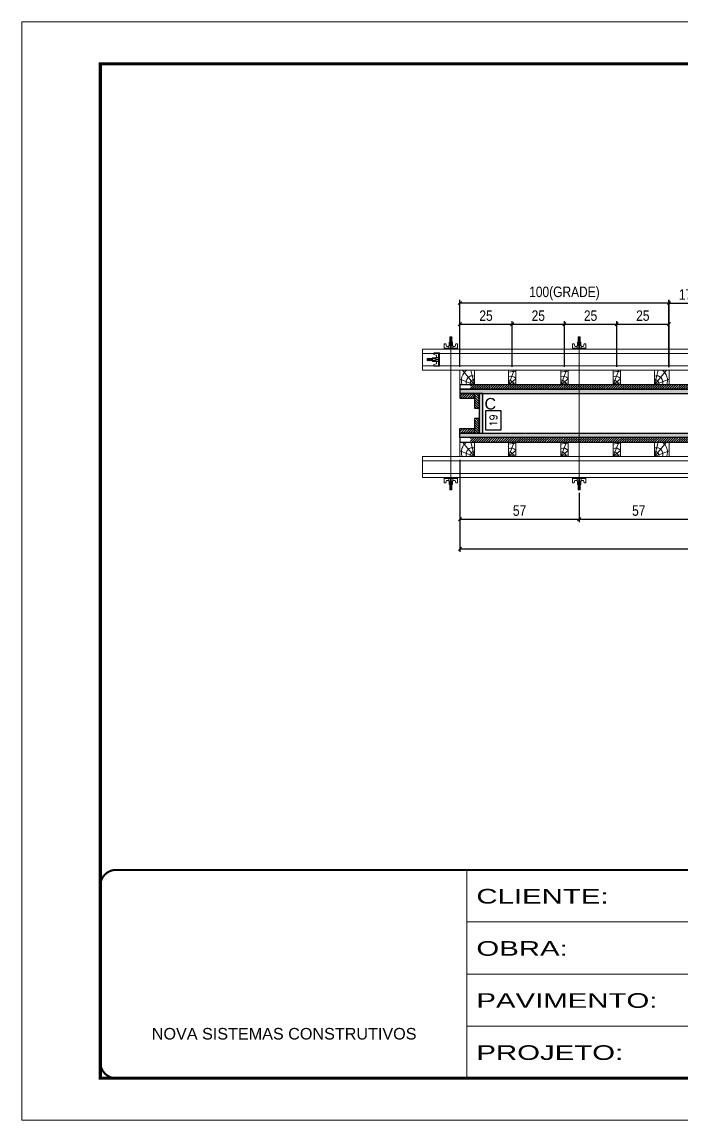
# Model space of a CAD drawing. Extents: x 14400 to 24104, y -21631 to 6985.
# Drawn here: x 17597 to 18227, y -957 to 93 of the extents above; entities that cross this region are included whole.
import ezdxf
from ezdxf.enums import TextEntityAlignment as Align

# ---------------------------------------------------------------- set-up
doc = ezdxf.new("R2010")
doc.units = 0
doc.linetypes.add('CONTINUO', pattern=[0])
doc.linetypes.add('DASHED', pattern=[0.75, 0.5, -0.25])
for name, color, linetype in [('CHAPA', 1, 'Continuous'), ('COTA', 241, 'Continuous'), ('SARRAFO', 251, 'Continuous'), ('TEXTO_GERAL', 7, 'Continuous')]:
    doc.layers.add(name, color=color, linetype=linetype)
for name, color, linetype, lineweight in [('Folhas', 255, 'Continuous', 9), ('Hachura', 251, 'Continuous', 9), ('Madeira', 126, 'Continuous', 18), ('Perfil Metálico', 224, 'Continuous', 18), ('SARRAFO DE PRESSAO', 251, 'DASHED', 9)]:
    doc.layers.add(name, color=color, linetype=linetype, lineweight=lineweight)
doc.styles.add('ARIAL', font='arial.ttf')
doc.styles.add('COTA TECNICA 2X', font='techl___.ttf', dxfattribs={"height": 10})
doc.styles.add('ROMANS', font='romans.shx')
doc.styles.add('Tecnologia', font='')
doc.styles.get('Tecnologia').set_extended_font_data('Forgotten Futurist')
doc.dimstyles.new('SECAO PILAR', dxfattribs={"dimtxt": 10, "dimasz": 3, "dimexe": 3, "dimexo": 3, "dimgap": 3, "dimtad": 1, "dimdec": 1, "dimlfac": 0.5, "dimzin": 12, "dimdsep": 46, "dimtxsty": 'COTA TECNICA 2X', "dimblk1": 'OBLIQUE', "dimblk2": 'OBLIQUE', "dimsah": 1, "dimcen": 0.9, "dimclrd": 256, "dimclre": 256, "dimclrt": 256, "dimadec": 1, "dimazin": 3, "dimtfac": 1, "dimtdec": 1, "dimtmove": 0, "dimatfit": 3, "dimfxl": 1, "dimtolj": 1, "dimtzin": 12, "dimarcsym": 0})
doc.dimstyles.new('SECÇÃO 2', dxfattribs={"dimtxt": 7, "dimasz": 6, "dimexe": 0.18, "dimexo": 2, "dimgap": -4, "dimtad": 3, "dimdec": 1, "dimlfac": 0.5, "dimzin": 12, "dimdsep": 46, "dimtxsty": 'ROMANS', "dimblk": 'ARCHTICK', "dimcen": 0.09, "dimse1": 1, "dimse2": 1, "dimsd1": 1, "dimsd2": 1, "dimclrd": 180, "dimclre": 5, "dimclrt": 1, "dimadec": 0, "dimazin": 3, "dimtfac": 1, "dimtdec": 1, "dimtofl": 0, "dimtmove": 0, "dimatfit": 3, "dimldrblk": 'ARCHTICK', "dimfxl": 1, "dimtolj": 1, "dimtzin": 0, "dimarcsym": 0})
pattern_1 = [(225, (8892.0154, -23191.3835), (1.12253202, -1.12253202), [])]

# ---------------------------------------------------------------- blocks, each defined once
blk = doc.blocks.new('9999999999')
at = {"color": 30, "linetype": 'CONTINUO'}
for p, q in [((98564.6, 34230.2), (98564.6, 34429.4)), ((98564.6, 34379.6), (99584, 34379.6)), ((98564.6, 34329.8), (99488, 34329.8)), ((98564.6, 34280), (99488, 34280))]:
    blk.add_line(p, q, dxfattribs=at)
at = {"color": 30, "linetype": 'CONTINUO', "const_width": 2}
blk.add_lwpolyline([(99584, 34230.2), (99584, 34414.4, 0.414214), (99569, 34429.4), (98229, 34429.4, 0.414214), (98214, 34414.4), (98214, 34245.2, 0.414214), (98229, 34230.2), (99584, 34230.2)], format="xyb", dxfattribs=at)
at = {"layer": 'Folhas'}
blk.add_lwpolyline([(98139, 34190.2), (99624, 34190.2), (99624, 35240.2), (98139, 35240.2)], close=True, dxfattribs=at)
at = {"layer": 'Folhas', "color": 30, "const_width": 3}
blk.add_lwpolyline([(98214, 34230.2), (99584, 34230.2), (99584, 35200.2), (98214, 35200.2)], close=True, dxfattribs=at)
at = {"color": 7, "linetype": 'Continuous', "ltscale": 5, "style": 'ARIAL'}
blk.add_text('NOVA SISTEMAS CONSTRUTIVOS', height=11.059, dxfattribs=at).set_placement((98263.2, 34267.2))
at = {"layer": 'Folhas', "color": 7, "style": 'Tecnologia', "width": 1.5}
for s, p in [('CLIENTE:', (98573.7, 34397.2)), ('OBRA:', (98573.7, 34347.3)), ('PAVIMENTO:', (98573.7, 34297.5)), ('PROJETO:', (98573.7, 34247.7))]:
    blk.add_text(s, height=14, dxfattribs=at).set_placement(p)
blk = doc.blocks.new('*D1178')
at = {"layer": 'COTA', "color": 180, "lineweight": -2, "transparency": 16777216}
for p, q in [((18055.4, -278.7), (18040.4, -278.7)), ((18040.4, -278.7), (18040.4, -296.7)), ((18055.4, -296.7), (18055.4, -278.7)), ((18040.4, -296.7), (18055.4, -296.7))]:
    blk.add_line(p, q, dxfattribs=at)
at = {"layer": 'Defpoints', "color": 0, "transparency": 16777216}
for p in [(18055.3, -262), (18055.3, -300), (18059.4, -300)]:
    blk.add_point(p, dxfattribs=at)
at = {"layer": 'COTA', "color": 1, "transparency": 16777216, "insert": (18047.9, -287.7), "char_height": 7, "attachment_point": 5, "rotation": 90, "style": 'ROMANS'}
blk.add_mtext('\\A1;19', dxfattribs=at)
blk = doc.blocks.new('_ArchTick')
at = {"color": 0, "linetype": 'ByBlock', "const_width": 0.15}
blk.add_lwpolyline([(-0.5, -0.5), (0.5, 0.5)], dxfattribs=at)
blk = doc.blocks.new('*D1179')
at = {"layer": 'COTA', "color": 180, "lineweight": -2, "transparency": 16777216}
for p, q in [((18354.4, -281), (18328.7, -281)), ((18328.7, -281), (18328.7, -296)), ((18354.4, -296), (18354.4, -281)), ((18328.7, -296), (18354.4, -296))]:
    blk.add_line(p, q, dxfattribs=at)
at = {"layer": 'Defpoints', "color": 0, "transparency": 16777216}
for p in [(18038, -300), (18676, -300), (18676, -300)]:
    blk.add_point(p, dxfattribs=at)
at = {"layer": 'COTA', "color": 1, "transparency": 16777216, "insert": (18341.6, -288.5), "char_height": 7, "attachment_point": 5, "style": 'ROMANS'}
blk.add_mtext('\\A1;319', dxfattribs=at)
blk = doc.blocks.new('_Oblique')
at = {"color": 0, "linetype": 'ByBlock', "lineweight": -2}
blk.add_line((-0.5, -0.5), (0.5, 0.5), dxfattribs=at)
blk = doc.blocks.new('*D1180')
at = {"layer": 'COTA', "lineweight": -2, "transparency": 16777216}
for p, q in [((18016, -325.4), (18016, -413.5)), ((18698, -325.3), (18698, -413.5)), ((18016, -410.5), (18698, -410.5))]:
    blk.add_line(p, q, dxfattribs=at)
at = {"layer": 'Defpoints', "color": 0, "transparency": 16777216}
for p in [(18016, -322.4), (18698, -322.3), (18698, -410.5)]:
    blk.add_point(p, dxfattribs=at)
at = {"layer": 'COTA', "lineweight": -2, "transparency": 16777216, "xscale": 3, "yscale": 3, "zscale": 3, "rotation": 180}
blk.add_blockref('_Oblique', (18016, -410.5), dxfattribs=at)
at = {"layer": 'COTA', "lineweight": -2, "transparency": 16777216, "xscale": 3, "yscale": 3, "zscale": 3}
blk.add_blockref('_Oblique', (18698, -410.5), dxfattribs=at)
at = {"layer": 'COTA', "transparency": 16777216, "insert": (18357, -402.3), "char_height": 10, "attachment_point": 5, "style": 'COTA TECNICA 2X'}
blk.add_mtext('\\A1;341 - PAINEL', dxfattribs=at)
blk = doc.blocks.new('*D1181')
at = {"layer": 'COTA', "lineweight": -2, "transparency": 16777216}
for p, q in [((18016, -325.4), (18016, -385.1)), ((18130, -357.1), (18130, -385.1)), ((18016, -382.1), (18130, -382.1))]:
    blk.add_line(p, q, dxfattribs=at)
at = {"layer": 'Defpoints', "color": 0, "transparency": 16777216}
for p in [(18016, -322.4), (18130, -354.1), (18130, -382.1)]:
    blk.add_point(p, dxfattribs=at)
at = {"layer": 'COTA', "lineweight": -2, "transparency": 16777216, "xscale": 3, "yscale": 3, "zscale": 3, "rotation": 180}
blk.add_blockref('_Oblique', (18016, -382.1), dxfattribs=at)
at = {"layer": 'COTA', "lineweight": -2, "transparency": 16777216, "xscale": 3, "yscale": 3, "zscale": 3}
blk.add_blockref('_Oblique', (18130, -382.1), dxfattribs=at)
at = {"layer": 'COTA', "transparency": 16777216, "insert": (18073, -374), "char_height": 10, "attachment_point": 5, "style": 'COTA TECNICA 2X'}
blk.add_mtext('\\A1;57', dxfattribs=at)
blk = doc.blocks.new('C')
at = {"layer": 'Hachura', "color": 0}
for p, q in [((0, 3.22), (0, -3.22)), ((0.45, 3.22), (0, 3.22)), ((0.46, 3.16), (0, 3.16)), ((0.46, 3.05), (0, 3.05)), ((0.46, 2.88), (0, 2.88)), ((0, 2.75), (0, -1.16)), ((0.46, 2.65), (0, 2.65)), ((0.46, 2.23), (0, 2.23)), ((0.46, 1.51), (0, 1.51)), ((0.39, 0.49), (0.17, 0.49)), ((0.45, -3.23), (0.45, 3.22)), ((0.45, 3.22), (2.58, 3.22)), ((1.74, 0.97), (0.45, 0.97)), ((1.45, 0.1), (0.45, 0.1)), ((1.35, 1.94), (1.35, 0.96)), ((2.58, 2.39), (1.47, 2.09)), ((1.74, -0.97), (1.74, 0.97)), ((1.74, 0.97), (1.74, 0.84)), ((1.74, 0.97), (1.74, 0.84)), ((1.74, 0.84), (3.35, 0.84)), ((3.35, 0.45), (1.74, 0.45)), ((2.58, 3.22), (2.58, 2.39)), ((3.32, 0.84), (3.32, -0.84)), ((3.35, 0.84), (3.35, -0.84)), ((3.68, 0.45), (3.35, 0.45)), ((3.84, -0.52), (3.35, 0.45)), ((3.35, 0.06), (3.67, -0.57)), ((3.68, 0.45), (4.16, -0.52)), ((3.72, 0.5), (4.25, -0.57)), ((4.37, -0.55), (3.83, 0.53)), ((4.15, 0.45), (3.93, 0.45)), ((4.42, -0.52), (3.93, 0.45)), ((4.15, 0.45), (4.26, 0.45)), ((4.26, 0.45), (4.74, -0.52)), ((4.3, 0.5), (4.83, -0.57)), ((4.95, -0.55), (4.41, 0.53)), ((4.51, 0.45), (4.84, 0.45)), ((5, -0.52), (4.51, 0.45)), ((4.84, 0.45), (5.32, -0.52)), ((4.88, 0.5), (5.41, -0.57)), ((5.53, -0.55), (4.99, 0.53)), ((5.58, -0.52), (5.09, 0.45)), ((5.42, 0.45), (5.09, 0.45)), ((5.58, -0.52), (5.09, 0.45)), ((5.42, 0.45), (5.74, -0.19)), ((5.46, 0.5), (5.74, -0.07)), ((5.74, 0.19), (5.57, 0.53)), ((5.74, 0.32), (5.68, 0.45)), ((5.68, 0.45), (5.74, 0.45)), ((5.74, 0.45), (5.9, 0.29)), ((5.74, 0.45), (5.74, -0.52)), ((5.9, -0.36), (5.9, 0.29)), ((0.45, 0), (0, 0)), ((0.46, -1.52), (0, -1.52)), ((0.46, -2.23), (0, -2.23)), ((0.46, -2.65), (0, -2.65)), ((0.46, -2.88), (0, -2.88)), ((0.46, -3.05), (0, -3.05)), ((0.46, -3.16), (0, -3.16)), ((0, -3.22), (2.57, -3.22)), ((0.08, -0.48), (0.29, -0.48)), ((0.29, -0.48), (0.4, -0.48)), ((0.45, 0), (0.45, -0.97)), ((0.45, -0.16), (1.45, -0.16)), ((0.45, -0.65), (0.45, -0.32)), ((0.45, -3.23), (0.45, -0.65)), ((0.45, -0.97), (1.74, -0.97)), ((1.35, -1.94), (1.35, -0.97)), ((2.58, -2.39), (1.47, -2.1)), ((3.35, -0.32), (1.74, -0.32)), ((3.35, -0.84), (1.74, -0.84)), ((2.58, -3.23), (2.58, -2.39)), ((3.35, -0.07), (3.58, -0.52)), ((3.35, -0.52), (3.58, -0.52)), ((3.84, -0.52), (4.16, -0.52)), ((4.42, -0.52), (4.74, -0.52)), ((4.63, -0.52), (4.74, -0.52)), ((5, -0.52), (5.32, -0.52)), ((5.58, -0.52), (5.74, -0.52)), ((5.74, -0.52), (5.9, -0.36)), ((5.74, -0.52), (5.74, -0.52))]:
    blk.add_line(p, q, dxfattribs=at)
for centre, radius, start, end in [((1.52, 1.94), 0.161, 104.7436, 180), ((1.44, -0.03), 0.129, 272.695, 87.305), ((3.81, 0.39), 0.143, 25.5688, 154.4312), ((4.39, 0.39), 0.143, 25.5688, 154.4312), ((4.97, 0.39), 0.143, 25.5688, 154.4312), ((5.55, 0.39), 0.143, 25.5688, 154.4312), ((0.17, -0.37), 0.174, 221.744, 317.8592), ((1.52, -1.94), 0.161, 180, 255.2564), ((3.71, -0.4), 0.174, 222.1408, 318.256), ((4.29, -0.4), 0.174, 222.1408, 318.256), ((4.87, -0.4), 0.174, 222.1408, 318.256), ((5.45, -0.4), 0.174, 222.1408, 318.256), ((5.61, -0.4), 0.174, 317.8592, 318.256)]:
    blk.add_arc(centre, radius, start, end, dxfattribs=at)
blk = doc.blocks.new('*D1184')
at = {"layer": 'COTA', "lineweight": -2, "transparency": 16777216}
for p, q in [((18130, -357.1), (18130, -385.1)), ((18244, -357.1), (18244, -385.1)), ((18130, -382.1), (18244, -382.1))]:
    blk.add_line(p, q, dxfattribs=at)
at = {"layer": 'Defpoints', "color": 0, "transparency": 16777216}
for p in [(18130, -354.1), (18244, -354.1), (18244, -382.1)]:
    blk.add_point(p, dxfattribs=at)
at = {"layer": 'COTA', "lineweight": -2, "transparency": 16777216, "xscale": 3, "yscale": 3, "zscale": 3, "rotation": 180}
blk.add_blockref('_Oblique', (18130, -382.1), dxfattribs=at)
at = {"layer": 'COTA', "lineweight": -2, "transparency": 16777216, "xscale": 3, "yscale": 3, "zscale": 3}
blk.add_blockref('_Oblique', (18244, -382.1), dxfattribs=at)
at = {"layer": 'COTA', "transparency": 16777216, "insert": (18187, -374), "char_height": 10, "attachment_point": 5, "style": 'COTA TECNICA 2X'}
blk.add_mtext('\\A1;57', dxfattribs=at)
blk = doc.blocks.new('PONTALETE')
at = {"layer": 'Madeira'}
for q in [(2.71, 7), (7, 5.76), (7, 1.74)]:
    blk.add_line((0, 0), q, dxfattribs=at)
blk.add_lwpolyline([(0, 0), (7, 0), (7, 7), (0, 7)], close=True, dxfattribs=at)
for centre, radius, start, end in [((2.04, 0.06), 6.23, 37.2818, 109.0913), ((1.09, 0.9), 3.19, 343.603, 109.9847), ((-0.21, -0.78), 3.09, 14.6322, 86.0383)]:
    blk.add_arc(centre, radius, start, end, dxfattribs=at)
blk = doc.blocks.new('MEIO PONTALETE')
at = {"layer": 'Madeira'}
for q in [(2.71, 7), (3.5, 2.88), (3.5, 0.87)]:
    blk.add_line((0, 0), q, dxfattribs=at)
blk.add_lwpolyline([(0, 0), (3.5, 0), (3.5, 7), (0, 7)], close=True, dxfattribs=at)
for centre, radius, start, end in [((2.04, 0.06), 6.23, 76.4499, 109.0913), ((1.09, 0.9), 3.19, 40.9063, 109.9847), ((-0.21, -0.78), 3.09, 14.6322, 86.0383)]:
    blk.add_arc(centre, radius, start, end, dxfattribs=at)
blk = doc.blocks.new('*D1185')
at = {"layer": 'COTA', "lineweight": -2, "transparency": 16777216}
for p, q in [((18015.9, -236.6), (18015.9, -192.7)), ((18015.9, -195.7), (18065.9, -195.7)), ((18065.9, -236.6), (18065.9, -192.7))]:
    blk.add_line(p, q, dxfattribs=at)
at = {"layer": 'Defpoints', "color": 0, "transparency": 16777216}
for p in [(18065.9, -195.7), (18015.9, -239.6), (18065.9, -239.6)]:
    blk.add_point(p, dxfattribs=at)
at = {"layer": 'COTA', "lineweight": -2, "transparency": 16777216, "xscale": 3, "yscale": 3, "zscale": 3, "rotation": 180}
blk.add_blockref('_Oblique', (18015.9, -195.7), dxfattribs=at)
at = {"layer": 'COTA', "lineweight": -2, "transparency": 16777216, "xscale": 3, "yscale": 3, "zscale": 3}
blk.add_blockref('_Oblique', (18065.9, -195.7), dxfattribs=at)
at = {"layer": 'COTA', "transparency": 16777216, "insert": (18040.9, -187.6), "char_height": 10, "attachment_point": 5, "style": 'COTA TECNICA 2X'}
blk.add_mtext('\\A1;25', dxfattribs=at)
blk = doc.blocks.new('*D1186')
at = {"layer": 'COTA', "lineweight": -2, "transparency": 16777216}
for p, q in [((18015.9, -236.6), (18015.9, -172.5)), ((18215.9, -175.5), (18015.9, -175.5)), ((18215.9, -236.7), (18215.9, -172.5))]:
    blk.add_line(p, q, dxfattribs=at)
at = {"layer": 'Defpoints', "color": 0, "transparency": 16777216}
for p in [(18015.9, -175.5), (18015.9, -239.6), (18215.9, -239.7)]:
    blk.add_point(p, dxfattribs=at)
at = {"layer": 'COTA', "lineweight": -2, "transparency": 16777216, "xscale": 3, "yscale": 3, "zscale": 3, "rotation": 180}
blk.add_blockref('_Oblique', (18015.9, -175.5), dxfattribs=at)
at = {"layer": 'COTA', "lineweight": -2, "transparency": 16777216, "xscale": 3, "yscale": 3, "zscale": 3}
blk.add_blockref('_Oblique', (18215.9, -175.5), dxfattribs=at)
at = {"layer": 'COTA', "transparency": 16777216, "insert": (18115.9, -166.3), "char_height": 10, "attachment_point": 5, "style": 'COTA TECNICA 2X'}
blk.add_mtext('\\A1;100(GRADE)', dxfattribs=at)
blk = doc.blocks.new('*D1187')
at = {"layer": 'COTA', "lineweight": -2, "transparency": 16777216}
for p, q in [((18065.9, -236.6), (18065.9, -192.7)), ((18065.9, -195.7), (18115.9, -195.7)), ((18115.9, -236.6), (18115.9, -192.7))]:
    blk.add_line(p, q, dxfattribs=at)
at = {"layer": 'Defpoints', "color": 0, "transparency": 16777216}
for p in [(18115.9, -195.7), (18065.9, -239.6), (18115.9, -239.6)]:
    blk.add_point(p, dxfattribs=at)
at = {"layer": 'COTA', "lineweight": -2, "transparency": 16777216, "xscale": 3, "yscale": 3, "zscale": 3, "rotation": 180}
blk.add_blockref('_Oblique', (18065.9, -195.7), dxfattribs=at)
at = {"layer": 'COTA', "lineweight": -2, "transparency": 16777216, "xscale": 3, "yscale": 3, "zscale": 3}
blk.add_blockref('_Oblique', (18115.9, -195.7), dxfattribs=at)
at = {"layer": 'COTA', "transparency": 16777216, "insert": (18090.9, -187.6), "char_height": 10, "attachment_point": 5, "style": 'COTA TECNICA 2X'}
blk.add_mtext('\\A1;25', dxfattribs=at)
blk = doc.blocks.new('*D1188')
at = {"layer": 'COTA', "lineweight": -2, "transparency": 16777216}
for p, q in [((18115.9, -236.6), (18115.9, -192.7)), ((18115.9, -195.7), (18165.9, -195.7)), ((18165.9, -236.6), (18165.9, -192.7))]:
    blk.add_line(p, q, dxfattribs=at)
at = {"layer": 'Defpoints', "color": 0, "transparency": 16777216}
for p in [(18165.9, -195.7), (18115.9, -239.6), (18165.9, -239.6)]:
    blk.add_point(p, dxfattribs=at)
at = {"layer": 'COTA', "lineweight": -2, "transparency": 16777216, "xscale": 3, "yscale": 3, "zscale": 3, "rotation": 180}
blk.add_blockref('_Oblique', (18115.9, -195.7), dxfattribs=at)
at = {"layer": 'COTA', "lineweight": -2, "transparency": 16777216, "xscale": 3, "yscale": 3, "zscale": 3}
blk.add_blockref('_Oblique', (18165.9, -195.7), dxfattribs=at)
at = {"layer": 'COTA', "transparency": 16777216, "insert": (18140.9, -187.6), "char_height": 10, "attachment_point": 5, "style": 'COTA TECNICA 2X'}
blk.add_mtext('\\A1;25', dxfattribs=at)
blk = doc.blocks.new('*D1189')
at = {"layer": 'COTA', "lineweight": -2, "transparency": 16777216}
for p, q in [((18165.9, -236.6), (18165.9, -192.7)), ((18165.9, -195.7), (18215.9, -195.7)), ((18215.9, -236.6), (18215.9, -192.7))]:
    blk.add_line(p, q, dxfattribs=at)
at = {"layer": 'Defpoints', "color": 0, "transparency": 16777216}
for p in [(18215.9, -195.7), (18165.9, -239.6), (18215.9, -239.6)]:
    blk.add_point(p, dxfattribs=at)
at = {"layer": 'COTA', "lineweight": -2, "transparency": 16777216, "xscale": 3, "yscale": 3, "zscale": 3, "rotation": 180}
blk.add_blockref('_Oblique', (18165.9, -195.7), dxfattribs=at)
at = {"layer": 'COTA', "lineweight": -2, "transparency": 16777216, "xscale": 3, "yscale": 3, "zscale": 3}
blk.add_blockref('_Oblique', (18215.9, -195.7), dxfattribs=at)
at = {"layer": 'COTA', "transparency": 16777216, "insert": (18190.9, -187.6), "char_height": 10, "attachment_point": 5, "style": 'COTA TECNICA 2X'}
blk.add_mtext('\\A1;25', dxfattribs=at)
blk = doc.blocks.new('*D1190')
at = {"layer": 'COTA', "lineweight": -2, "transparency": 16777216}
for p, q in [((18216, -236.7), (18216, -172.5)), ((18216, -175.5), (18251, -175.5)), ((18251, -236.6), (18251, -172.5))]:
    blk.add_line(p, q, dxfattribs=at)
at = {"layer": 'Defpoints', "color": 0, "transparency": 16777216}
for p in [(18251, -175.5), (18216, -239.7), (18251, -239.6)]:
    blk.add_point(p, dxfattribs=at)
at = {"layer": 'COTA', "lineweight": -2, "transparency": 16777216, "xscale": 3, "yscale": 3, "zscale": 3, "rotation": 180}
blk.add_blockref('_Oblique', (18216, -175.5), dxfattribs=at)
at = {"layer": 'COTA', "lineweight": -2, "transparency": 16777216, "xscale": 3, "yscale": 3, "zscale": 3}
blk.add_blockref('_Oblique', (18251, -175.5), dxfattribs=at)
at = {"layer": 'COTA', "transparency": 16777216, "insert": (18236.5, -167.4), "char_height": 10, "attachment_point": 5, "style": 'COTA TECNICA 2X'}
blk.add_mtext('\\A1;17.5', dxfattribs=at)

msp = doc.modelspace()

# ---------------------------------------------------------------- hatches: boundary and pattern name
at = {"layer": 'Hachura'}
h = msp.add_hatch(color=256, dxfattribs=at)
h.dxf.hatch_style = 1
h.paths.add_polyline_path([(18697.97, -261.98), (18697.97, -257.98), (18015.97, -257.98), (18015.97, -261.98)])
h = msp.add_hatch(dxfattribs=at)
h.set_pattern_fill('ANSI31', color=256, scale=0.5, angle=180, style=0)
h.set_pattern_definition(pattern_1)
h.paths.add_polyline_path([(18029.97, -261.98), (18029.97, -266.38), (18015.97, -266.38), (18015.97, -261.98)])
h = msp.add_hatch(dxfattribs=at)
h.set_pattern_fill('ANSI31', color=256, scale=0.5, angle=180, style=0)
h.set_pattern_definition([(225, (8914.0154, -23182.9835), (1.12253202, -1.12253202), [])])
h.paths.add_polyline_path([(18687.95, -253.58), (18687.97, -257.98), (18025.97, -257.98), (18025.97, -253.58)])
h = msp.add_hatch(dxfattribs=at)
h.set_pattern_fill('ANSI31', color=256, scale=0.5, angle=270, style=0)
h.set_pattern_definition([(315, (40925.7754, -9764.9272), (1.12253202, 1.12253202), [])])
h.paths.add_polyline_path([(18034.37, -275.98), (18029.97, -275.98), (18029.97, -261.98), (18034.37, -261.98)])
h = msp.add_hatch(color=256, dxfattribs=at)
h.dxf.hatch_style = 1
h.paths.add_polyline_path([(18034.37, -299.98), (18037.97, -299.98), (18037.97, -261.98), (18034.37, -261.98)])
h = msp.add_hatch(dxfattribs=at)
h.set_pattern_fill('ANSI31', color=256, scale=0.5, angle=270, style=0)
h.set_pattern_definition([(315, (40925.7754, -9788.9272), (1.12253202, 1.12253202), [])])
h.paths.add_polyline_path([(18034.37, -299.98), (18029.97, -299.98), (18029.97, -285.98), (18034.37, -285.98)])
h = msp.add_hatch(dxfattribs=at)
h.set_pattern_fill('ANSI31', color=256, scale=0.5, angle=180, style=0)
h.set_pattern_definition(pattern_1)
h.paths.add_polyline_path([(18029.97, -299.98), (18029.97, -295.58), (18015.97, -295.58), (18015.97, -299.98)])
h = msp.add_hatch(color=256, dxfattribs=at)
h.dxf.hatch_style = 1
h.paths.add_polyline_path([(18697.97, -299.98), (18697.97, -303.98), (18015.97, -303.98), (18015.97, -299.98)])
h = msp.add_hatch(dxfattribs=at)
h.set_pattern_fill('ANSI31', color=256, scale=0.5, angle=180, style=0)
h.set_pattern_definition([(225, (8914.0154, -23233.3835), (1.12253202, -1.12253202), [])])
h.paths.add_polyline_path([(18687.97, -308.25), (18687.95, -303.98), (18025.97, -303.98), (18025.97, -303.97), (18025.97, -303.98), (18025.97, -308.38)])

# ---------------------------------------------------------------- linework, layer by layer
at = {"layer": 'CHAPA'}
for points in [[(18697.97, -261.98), (18697.97, -257.98), (18015.97, -257.98), (18015.97, -261.98)], [(18034.37, -299.98), (18037.97, -299.98), (18037.97, -261.98), (18034.37, -261.98)], [(18697.97, -299.98), (18697.97, -303.98), (18015.97, -303.98), (18015.97, -299.98)]]:
    msp.add_lwpolyline(points, close=True, dxfattribs=at)
at = {"layer": 'Hachura'}
for p, q in [((18007.28, -353.15), (18007.28, -212.6)), ((18129.97, -353.15), (18129.97, -212.6))]:
    msp.add_line(p, q, dxfattribs=at)
at = {"layer": 'Madeira'}
for points in [[(18015.95, -253.6), (18015.97, -239.6), (18215.96, -239.6), (18215.94, -253.6)], [(18015.95, -322.38), (18015.97, -308.38), (18215.96, -308.39), (18215.94, -322.39)]]:
    msp.add_lwpolyline(points, close=True, dxfattribs=at)
at = {"layer": 'Perfil Metálico'}
for p, q in [((18733.69, -223.64), (17980.25, -223.64)), ((18733.69, -235.64), (17980.25, -235.64)), ((18733.69, -326.38), (17980.25, -326.38)), ((18733.69, -338.38), (17980.25, -338.38))]:
    msp.add_line(p, q, dxfattribs=at)
for points in [[(18733.69, -239.57), (18733.69, -219.57), (17980.25, -219.64), (17980.25, -239.64)], [(17980.25, -322.38), (17980.25, -342.38), (18733.69, -342.32), (18733.69, -322.32)]]:
    msp.add_lwpolyline(points, close=True, dxfattribs=at)
at = {"layer": 'SARRAFO'}
for points in [[(18015.97, -257.98), (18697.97, -257.98), (18697.95, -253.58), (18015.97, -253.58)], [(18015.97, -257.98), (18697.97, -257.98), (18697.95, -253.58), (18015.97, -253.58)], [(18015.97, -266.38), (18029.97, -266.38), (18029.97, -261.98), (18015.97, -261.98)], [(18015.97, -266.38), (18029.97, -266.38), (18029.97, -261.98), (18015.97, -261.98)], [(18029.97, -261.98), (18029.97, -275.98), (18034.37, -275.98), (18034.37, -261.98)], [(18029.97, -261.98), (18029.97, -275.98), (18034.37, -275.98), (18034.37, -261.98)], [(18029.97, -285.98), (18029.97, -299.98), (18034.37, -299.98), (18034.37, -285.98)], [(18029.97, -285.98), (18029.97, -299.98), (18034.37, -299.98), (18034.37, -285.98)], [(18015.97, -295.58), (18029.97, -295.58), (18029.97, -299.98), (18015.97, -299.98)], [(18015.97, -295.58), (18029.97, -295.58), (18029.97, -299.98), (18015.97, -299.98)], [(18015.97, -308.38), (18697.97, -308.38), (18697.95, -303.98), (18015.97, -303.98)], [(18015.97, -308.38), (18697.97, -308.38), (18697.95, -303.98), (18015.97, -303.98)]]:
    msp.add_lwpolyline(points, close=True, dxfattribs=at)

# ---------------------------------------------------------------- block references
at = {"layer": 'Hachura', "linetype": 'Continuous', "yscale": 2, "zscale": 2}
for p, xscale, rotation in [((18007.29, -219.6), -2, 270), ((18129.96, -219.6), 2, 90.00000000000001), ((17996.28, -229.57), 2, 180), ((18007.28, -342.35), 2, 270), ((18129.97, -342.35), -2, 90)]:
    msp.add_blockref('C', p, dxfattribs=dict(at, xscale=xscale, rotation=rotation))
at = {"layer": 'Madeira'}
for name, p, xscale, yscale, zscale, rotation in [('PONTALETE', (18029.95, -253.6), 2, 2, 2, 89.93708930310329), ('MEIO PONTALETE', (18062.45, -253.6), 1.999999997962732, 1.999999997962732, 1.999999997962732, 359.9370893031033), ('MEIO PONTALETE', (18112.45, -253.6), 1.999999997962732, 1.999999997962732, 1.999999997962732, 359.9370893031033), ('MEIO PONTALETE', (18162.45, -253.6), 1.999999997962732, 1.999999997962732, 1.999999997962732, 359.9370893031033), ('PONTALETE', (18201.94, -253.59), -2, 2, 2, 269.9370893031033), ('PONTALETE', (18029.95, -322.39), 2, 2, 2, 89.93708930310329), ('MEIO PONTALETE', (18062.45, -322.38), 1.999999997962732, 1.999999997962732, 1.999999997962732, 359.9370893031033), ('MEIO PONTALETE', (18112.45, -322.38), 1.999999997962732, 1.999999997962732, 1.999999997962732, 359.9370893031033), ('MEIO PONTALETE', (18162.45, -322.38), 1.999999997962732, 1.999999997962732, 1.999999997962732, 359.9370893031033), ('PONTALETE', (18201.94, -322.37), -2, 2, 2, 269.9370893031033)]:
    msp.add_blockref(name, p, dxfattribs=dict(at, xscale=xscale, yscale=yscale, zscale=zscale, rotation=rotation))
at = {"layer": 'SARRAFO DE PRESSAO', "color": 6, "linetype": 'ByBlock'}
msp.add_blockref('9999999999', (-80542.01, -35146.93), dxfattribs=at)

# ---------------------------------------------------------------- texts
at = {"layer": 'TEXTO_GERAL', "style": 'ARIAL'}
msp.add_text('C', height=11, dxfattribs=at).set_placement((18044.98, -271.78), align=Align.MIDDLE_CENTER)

# ---------------------------------------------------------------- dimensions: what is measured, and where the dimension line sits
at = {"layer": 'COTA'}
for base, p1, p2, text, picture, middle in [((18015.95, -175.51), (18215.94, -239.66), (18015.95, -239.63), '<>(GRADE)', '*D1186', (18115.94, -166.29)), ((18697.97, -410.54), (18015.97, -322.37), (18697.97, -322.33), '<> - PAINEL', '*D1180', (18356.97, -402.32))]:
    dim = msp.add_linear_dim(base=base, p1=p1, p2=p2, text=text, dimstyle='SECAO PILAR', dxfattribs=at)
    dim.commit()
    dim.dimension.update_dxf_attribs({"geometry": picture, "text_midpoint": middle})
for base, p1, p2, dimstyle, picture, middle in [((18250.97, -175.53), (18215.96, -239.69), (18250.97, -239.62), 'SECAO PILAR', '*D1190', (18236.47, -175.53)), ((18675.97, -299.98), (18037.97, -299.98), (18675.97, -299.98), 'SECÇÃO 2', '*D1179', (18341.58, -299.98))]:
    dim = msp.add_linear_dim(base=base, p1=p1, p2=p2, dimstyle=dimstyle, dxfattribs=at)
    dim.commit()
    dim.dimension.update_dxf_attribs({"geometry": picture, "text_midpoint": middle, "dimtype": 160})
for base, p1, p2, picture, middle in [((18065.95, -195.7), (18015.95, -239.63), (18065.95, -239.64), '*D1185', (18040.95, -187.6)), ((18115.95, -195.7), (18065.95, -239.64), (18115.95, -239.64), '*D1187', (18090.95, -187.6)), ((18165.95, -195.7), (18115.95, -239.64), (18165.95, -239.64), '*D1188', (18140.95, -187.6)), ((18215.94, -195.7), (18165.95, -239.64), (18215.94, -239.64), '*D1189', (18190.94, -187.6)), ((18130.04, -382.11), (18015.97, -322.38), (18130.04, -354.15), '*D1181', (18073, -374)), ((18244.04, -382.11), (18130.04, -354.15), (18244.04, -354.15), '*D1184', (18187.04, -374))]:
    dim = msp.add_linear_dim(base=base, p1=p1, p2=p2, dimstyle='SECAO PILAR', dxfattribs=at)
    dim.commit()
    dim.dimension.update_dxf_attribs({"geometry": picture, "text_midpoint": middle})
dim = msp.add_linear_dim(base=(18059.38, -299.98), p1=(18055.29, -261.98), p2=(18055.29, -299.98), angle=270, dimstyle='SECÇÃO 2', dxfattribs=at)
dim.commit()
dim.dimension.update_dxf_attribs({"geometry": '*D1178', "text_midpoint": (18059.38, -287.66), "dimtype": 160})

doc.saveas('drawing.dxf')
